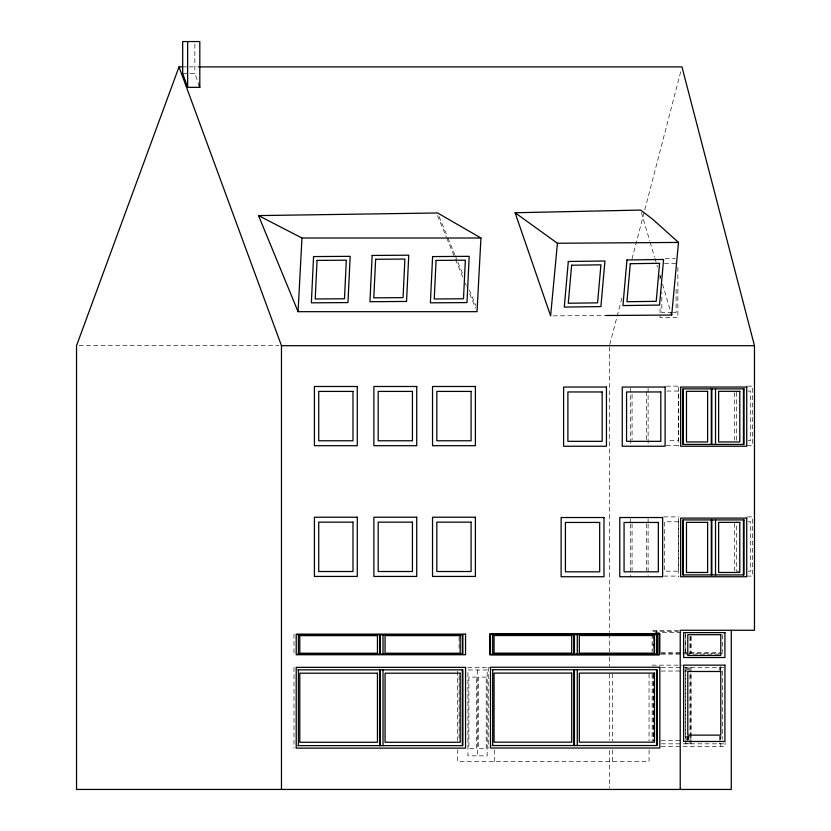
<?xml version="1.0" encoding="UTF-8"?>
<svg xmlns="http://www.w3.org/2000/svg" width="831" height="831" viewBox="0 0 831 831"><rect width="100%" height="100%" fill="white"/><g stroke="black" fill="none" stroke-linecap="round" stroke-linejoin="round"><path stroke-width="0.62" stroke-dasharray="4.16 3.12" d="M609.809 344.429L622.211 296.709M632.007 259.033L681.316 69.409M553.197 315.863L606.007 315.5M184.191 66.896L188.076 66.896M189.375 66.896L197.155 66.896M182.685 73.419L194.859 73.419L198.983 85.022M665.143 258.379L675.333 258.379M664.426 263.302L676.091 263.302M672.196 312.674L661.829 312.674L661.829 292.419M673.494 312.674L676.091 312.674L676.091 288.617M79.132 345.686L278.821 345.686M666.327 386.135L679.062 386.135M747.401 386.135L752.491 386.135L752.491 445.354L747.401 445.354M666.888 391.058L678.553 391.058L678.553 440.43L666.888 440.43M748.118 391.058L750.705 391.058L750.705 440.43L748.118 440.43M666.327 445.354L679.062 445.354M663.782 516.882L679.062 516.882M747.401 516.882L752.491 516.882L752.491 576.091L747.401 576.091M748.118 521.795L750.705 521.795L750.705 571.167L748.118 571.167M739.039 571.167L736.453 571.167L736.453 521.795M663.782 576.091L679.062 576.091M678.439 630.677L652.138 630.677L652.138 633.149M653.124 631.404L678.449 631.404M655.14 632.381L685.617 632.381M661.081 652.449L687.756 652.449M690.021 652.449L720.487 652.449M661.372 653.426L686.77 653.426M689.252 653.426L724.206 653.426M661.206 654.153L682.324 654.153M685.835 654.153L720.83 654.153M652.138 665.153L682.324 665.153M467.708 667.345L489.833 667.345M661.372 667.657L724.206 667.657M661.081 671.033L687.756 671.033M661.081 740.452L682.677 740.452M661.372 743.828L724.206 743.828M661.206 746.331L725.099 746.331L725.099 742.467M439.1 216.538L447.4 236.7M447.888 237.884L454.723 254.494M455.211 255.678L463.511 275.85M469.359 290.081L475.706 305.496M437.501 215.593L446.289 236.939M446.777 238.133L455.066 258.296M455.554 259.48L463.366 278.458M465.318 283.205L466.295 285.573M469.712 293.883L475.571 308.114M641.366 212.539L649.769 240.948M650.133 242.185L654.527 256.997M654.89 258.233L657.446 266.886M660.001 275.528L660.738 278.001M662.556 284.171L670.233 310.108M736.453 392.325L736.453 440.43M734.656 392.575L734.656 440.201M734.656 523.312L734.656 570.939M722.357 634.894L722.357 652.449M722.357 671.033L722.357 739.164M720.83 666.441L720.83 670.305M720.83 736.027L720.83 746.331M720.487 667.657L720.487 671.033M720.487 736.598L720.487 739.164M719.417 667.657L719.417 670.233M719.417 736.089L719.417 743.828M691.039 636.588L691.039 653.426M691.039 667.657L691.039 743.828M690.852 636.141L690.852 652.449M690.852 673.609L690.852 735.31M690.852 736.598L690.852 740.452M689.979 636.588L689.886 653.426M689.886 667.657L689.979 743.828M688.816 667.657L688.816 670.233M688.816 736.089L688.816 743.828M688.743 736.598L688.743 739.164M687.808 667.657L687.808 670.233M687.808 736.089L687.808 743.828M687.756 736.598L687.756 740.452M686.749 667.657L686.77 670.233M686.749 736.089L686.77 743.828M685.71 632.703L685.71 653.426M685.71 667.657L685.71 743.828M685.617 634.894L685.617 652.449M685.617 671.033L685.617 739.164M678.418 387.038L678.418 446.247M678.418 518.108L678.418 576.735M677.878 267.395L677.878 317.598L660.043 317.598L660.043 306.005M660.043 275.113L660.043 280.265M656.397 630.677L656.397 633.149M653.353 636.775L653.353 651.878M653.353 674.377L653.353 740.888M653.124 633.991L653.124 650.839M653.124 674.107L653.124 741.252M652.138 634.385L652.138 651.681M652.138 674.17L652.138 741.179M649.053 673.796L649.053 740.94M649.053 749.978L649.053 761.601L457.59 761.601L457.59 749.978M648.107 388.119L648.107 444.751M648.107 518.856L648.107 522.72M648.107 524.008L648.107 575.499M646.321 391.754L646.321 439.859M646.321 523.759L646.321 570.596M632.069 394.289L632.069 439.859M632.069 523.759L632.069 570.596M630.282 388.119L630.282 446.039M630.282 518.856L630.282 522.72M630.282 524.008L630.282 576.776M612.374 673.796L612.374 740.94M612.374 749.978L612.374 761.601M609.476 346.984L609.476 632.443M609.476 633.741L609.476 651.909M609.476 657.103L609.476 666.182M609.476 673.972L609.476 740.141M609.476 750.528L609.476 788.152M494.258 749.978L494.258 761.601M488.233 667.241L488.233 748.025M477.555 669.983L477.555 755.846M459.096 636.878L459.096 650.725M459.096 675.769L459.096 740.992M457.59 671.219L457.59 740.94M293.977 634.126L293.977 654.735M293.977 667.355L293.977 748.129M194.859 44.095L194.859 73.419M678.553 521.795L664.291 521.795L664.291 571.167L678.553 571.167L678.553 521.795M487.184 669.983L467.926 669.983L467.926 755.846L487.184 755.846L487.184 669.983M476.589 677.12L468.892 677.12L468.892 748.71L476.589 748.71L476.589 677.12M486.218 677.12L478.521 677.12L478.521 748.71L486.218 748.71L486.218 677.12"/><path stroke-width="1.25" d="M298.069 311.677L301.965 238.009L258.524 215.593L298.069 311.677L477.036 311.677L480.941 238.009L437.636 212.975L258.524 215.593M515.095 212.746L557.424 243.265L550.621 315.884L515.095 212.746L640.639 210.077L652.834 219.353L678.501 242.434L671.697 315.042L606.007 315.5M182.893 66.896L179.008 66.896L76.535 345.686L76.535 789.45L731.28 789.45L731.28 630.272M557.424 243.265L678.501 242.434M198.453 66.896L681.971 66.896L754.465 345.686L754.465 630.272L680.225 630.272L680.225 789.45M187.64 87.338L199.814 87.338L199.814 41.55L182.685 41.55L182.685 73.419L187.64 87.338L187.64 41.55M301.965 238.009L480.941 238.009M179.008 66.896L281.47 345.686L754.465 345.686M492.129 634.655L657.144 634.655L657.144 653.997L492.129 653.997M297.872 634.77L462.877 634.77L462.877 654.101L297.872 654.101M297.872 669.838L462.877 669.838L462.877 745.636L297.872 745.636M492.129 669.734L657.144 669.734L657.144 745.532L492.129 745.532M198.983 85.022L199.814 87.338M670.96 312.57L671.697 315.042M743.454 388.866L743.454 444.429M743.454 519.915L743.454 574.927M715.522 388.866L715.522 444.429M715.522 519.915L715.522 574.927M711.855 388.866L711.855 444.429M711.855 519.915L711.855 574.927M711.294 388.866L711.294 444.429M711.294 519.915L711.294 574.927M683.362 388.866L683.362 444.429M683.362 519.915L683.362 574.927M656.583 634.655L656.583 653.997M656.583 669.734L656.583 745.532M577.285 634.655L577.285 653.997M577.285 669.734L577.285 745.532M574.429 634.655L574.429 653.997M574.429 669.734L574.429 745.532M573.868 634.655L573.868 653.997M573.868 669.734L573.868 745.532M492.69 634.655L492.69 653.997M492.69 669.734L492.69 745.532M462.316 634.77L462.316 654.101M462.316 669.838L462.316 745.636M383.018 634.77L383.018 654.101M383.018 669.838L383.018 745.636M380.162 634.77L380.162 654.101M380.162 669.838L380.162 745.636M379.601 634.77L379.601 654.101M379.601 669.838L379.601 745.636M298.422 634.77L298.422 654.101M298.422 669.838L298.422 745.636M281.47 345.686L281.47 789.45M313.567 256.582L311.365 302.837L347.96 302.588L350.173 256.332L313.567 256.582M317.058 260.404L315.219 298.973L344.481 298.776L346.319 260.196L317.058 260.404M372.153 255.449L369.94 301.705L406.546 301.456L408.748 255.2L372.153 255.449M375.633 259.272L373.794 297.841L403.056 297.633L404.894 259.064L375.633 259.272M432.598 256.582L430.385 302.837L466.991 302.588L469.193 256.332L432.598 256.582M436.078 260.404L434.239 298.973L463.501 298.776L465.339 260.196L436.078 260.404M568.3 261.485L564.28 307.086L600.906 306.587L604.937 260.986L568.3 261.485M571.645 265.224L568.279 303.242L597.572 302.848L600.927 264.829L571.645 265.224M626.958 259.968L622.928 305.569L659.554 305.07L663.585 259.469L626.958 259.968M630.293 263.707L626.938 301.726L656.22 301.321L659.585 263.302L630.293 263.707M357.278 386.488L314.419 386.488L314.419 445.696L357.278 445.696L357.278 386.488M416.736 386.488L373.877 386.488L373.877 445.696L416.736 445.696L416.736 386.488M475.394 386.488L432.536 386.488L432.536 445.696L475.394 445.696L475.394 386.488M606.453 387.038L563.595 387.038L563.595 446.247L606.453 446.247L606.453 387.038M665.112 387.038L622.253 387.038L622.253 446.247L665.112 446.247L665.112 387.038M746.726 387.038L680.651 387.038L680.651 446.247L746.726 446.247L746.726 387.038M744.005 388.866L682.802 388.866L682.802 444.429L744.005 444.429L744.005 388.866M352.978 391.411L318.72 391.411L318.72 440.773L352.978 440.773L352.978 391.411M412.436 391.411L378.178 391.411L378.178 440.773L412.436 440.773L412.436 391.411M471.094 391.411L436.826 391.411L436.826 440.773L471.094 440.773L471.094 391.411M707.617 391.328L686.479 391.328L686.479 441.957L707.617 441.957L707.617 391.328M739.777 391.328L718.638 391.328L718.638 441.957L739.777 441.957L739.777 391.328M602.153 391.962L567.895 391.962L567.895 441.334L602.153 441.334L602.153 391.962M660.811 391.962L626.553 391.962L626.553 441.334L660.811 441.334L660.811 391.962M357.278 517.225L314.419 517.225L314.419 576.434L357.278 576.434L357.278 517.225M416.736 517.225L373.877 517.225L373.877 576.434L416.736 576.434L416.736 517.225M475.394 517.225L432.536 517.225L432.536 576.434L475.394 576.434L475.394 517.225M603.981 517.526L561.122 517.526L561.122 576.735L603.981 576.735L603.981 517.526M662.629 517.526L619.781 517.526L619.781 576.735L662.629 576.735L662.629 517.526M746.726 518.108L680.651 518.108L680.651 576.735L746.726 576.735L746.726 518.108M744.005 519.915L682.802 519.915L682.802 574.927L744.005 574.927L744.005 519.915M352.978 522.148L318.72 522.148L318.72 571.51L352.978 571.51L352.978 522.148M412.436 522.148L378.178 522.148L378.178 571.51L412.436 571.51L412.436 522.148M471.094 522.148L436.826 522.148L436.826 571.51L471.094 571.51L471.094 522.148M707.617 522.356L686.479 522.356L686.479 572.486L707.617 572.486L707.617 522.356M739.777 522.356L718.638 522.356L718.638 572.486L739.777 572.486L739.777 522.356M599.681 522.45L565.412 522.45L565.412 571.821L599.681 571.821L599.681 522.45M658.339 522.45L624.071 522.45L624.071 571.821L658.339 571.821L658.339 522.45M724.923 632.609L683.643 632.609L683.643 657.529L724.923 657.529L724.923 632.609M658.983 633.876L489.646 633.876L489.646 654.735L658.983 654.735L658.983 633.876M659.814 634.022L490.467 634.022L490.467 654.631L659.814 654.631L659.814 634.022M465.547 634.126L296.21 634.126L296.21 654.735L465.547 654.735L465.547 634.126M720.778 634.687L687.788 634.687L687.788 655.462L720.778 655.462L720.778 634.687M571.718 635.518L494.061 635.518L494.061 653.135L571.718 653.135L571.718 635.518M654.475 635.518L579.332 635.518L579.332 653.135L654.475 653.135L654.475 635.518M377.451 635.622L299.794 635.622L299.794 653.239L377.451 653.239L377.451 635.622M460.208 635.622L385.065 635.622L385.065 653.239L460.208 653.239L460.208 635.622M724.923 665.153L683.643 665.153L683.643 741.47L724.923 741.47L724.923 665.153M659.814 667.241L490.467 667.241L490.467 748.025L659.814 748.025L659.814 667.241M465.547 667.355L296.21 667.355L296.21 748.129L465.547 748.129L465.547 667.355M720.778 671.49L687.788 671.49L687.788 735.123L720.778 735.123L720.778 671.49M571.718 673.1L494.061 673.1L494.061 742.166L571.718 742.166L571.718 673.1M654.475 673.1L579.332 673.1L579.332 742.166L654.475 742.166L654.475 673.1M377.451 673.203L299.794 673.203L299.794 742.27L377.451 742.27L377.451 673.203M460.208 673.203L385.065 673.203L385.065 742.27L460.208 742.27L460.208 673.203"/></g></svg>
